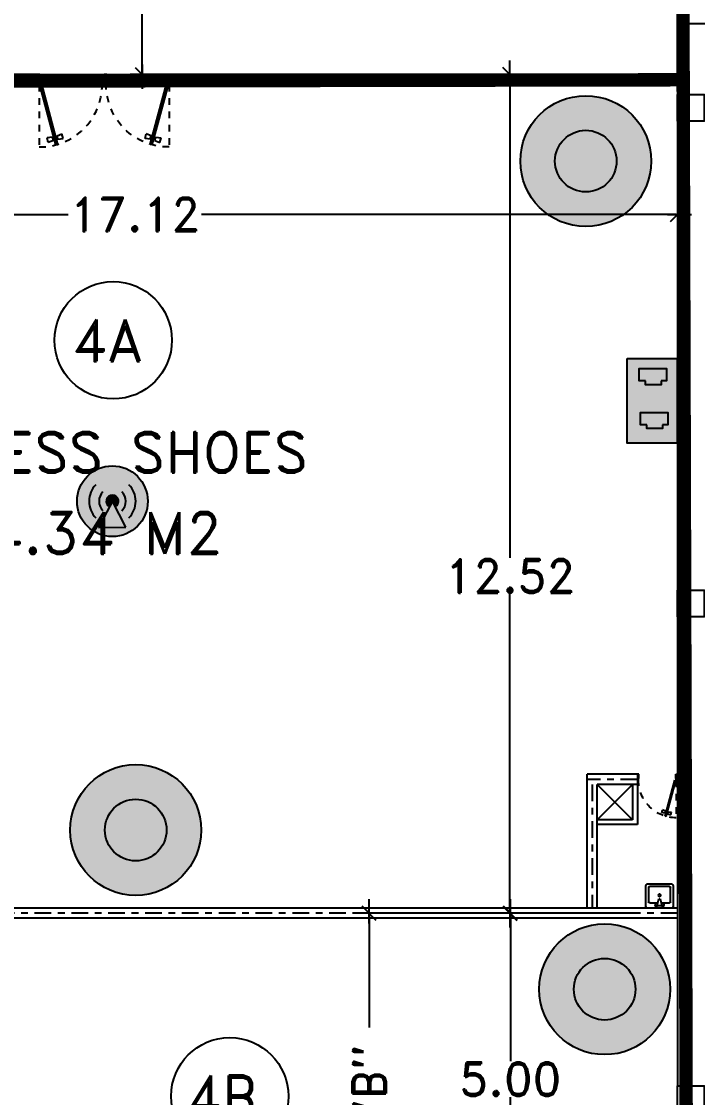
# Model space of a CAD drawing. Header units: millimetres. Extents: x 1590 to 1932, y -48 to 167.
# Drawn here: x 1730.23 to 1740.33, y 33.32 to 49.38 of the extents above; entities that cross this region are included whole.
import ezdxf

# ---------------------------------------------------------------- set-up
doc = ezdxf.new("R2010")
doc.units = ezdxf.units.MM
doc.header["$LTSCALE"] = 0.1
doc.header["$MEASUREMENT"] = 0
doc.header["$PDMODE"] = 35
doc.header["$PDSIZE"] = 0.75
doc.linetypes.add('CENTERX2', pattern=[4, 2.5, -0.5, 0.5, -0.5])
doc.linetypes.add('HIDDEN2', pattern=[0.1875, 0.125, -0.0625])
doc.layers.get('0').update_dxf_attribs({"linetype": 'CONTINUOUS'})
doc.layers.get('DEFPOINTS').update_dxf_attribs({"linetype": 'CONTINUOUS'})
for name, color, linetype in [('_KTI_CONTROL', 7, 'CONTINUOUS'), ('ACCESSP02', 7, 'CONTINUOUS'), ('CABLEADO', 172, 'CONTINUOUS'), ('CALLES', 3, 'CONTINUOUS'), ('CAMARAS', 253, 'CONTINUOUS'), ('Eth2Salidas', 5, 'CONTINUOUS'), ('P-FIXT', 1, 'CONTINUOUS'), ('PARED', 4, 'CONTINUOUS'), ('TERRENO', 4, 'CONTINUOUS'), ('TEXT', 3, 'CONTINUOUS')]:
    doc.layers.add(name, color=color, linetype=linetype)
doc.styles.add('ATT', font='txt')
doc.styles.add('ROMAND', font='romand.shx')
doc.dimstyles.new('URBA', dxfattribs={"dimtxt": 20, "dimasz": 0.5, "dimexe": 1.25, "dimexo": 0.63, "dimgap": 0.63, "dimtad": 0, "dimtih": 1, "dimtoh": 1, "dimzin": 1, "dimdsep": 46, "dimtxsty": 'ROMAND', "dimcen": 2.5, "dimclrd": 1, "dimclre": 1, "dimclrt": 3, "dimadec": 0, "dimazin": 0, "dimtfac": 1, "dimtmove": 0, "dimatfit": 3, "dimfxl": 1, "dimtvp": 1, "dimtolj": 1, "dimtzin": 1, "dimarcsym": 0})

# ---------------------------------------------------------------- blocks, each defined once
blk = doc.blocks.new('UTP1$0$DIMBLOCK')
at = {"color": 1}
blk.add_line((-7.5, 0), (10.5, 0), dxfattribs=at)
at = {"color": 4}
blk.add_line((-5.25, -5.25), (5.25, 5.25), dxfattribs=at)
blk = doc.blocks.new('*D284')
at = {"color": 1, "linetype": 'Continuous', "transparency": 16777216}
for p, q in [((1732.965, 51.587), (1731.856, 51.587)), ((1732.036, 51.567), (1732.036, 50.394)), ((1732.036, 48.607), (1732.036, 49.854)), ((1732.965, 48.587), (1731.856, 48.587))]:
    blk.add_line(p, q, dxfattribs=at)
at = {"layer": 'DEFPOINTS', "color": 0, "linetype": 'Continuous', "transparency": 16777216}
for p in [(1733.028, 51.587), (1732.036, 48.587), (1733.028, 48.587)]:
    blk.add_point(p, dxfattribs=at)
at = {"color": 1, "linetype": 'Continuous', "transparency": 16777216, "xscale": 0.02, "yscale": 0.02, "zscale": 0.02}
for p, rotation in [((1732.036, 51.587), 90), ((1732.036, 48.587), 270)]:
    blk.add_blockref('UTP1$0$DIMBLOCK', p, dxfattribs=dict(at, rotation=rotation))
at = {"color": 3, "linetype": 'Continuous', "transparency": 16777216, "insert": (1732.036, 50.124), "char_height": 0.5, "attachment_point": 5, "style": 'ROMAND'}
blk.add_mtext('\\A1;3.00', dxfattribs=at)
blk = doc.blocks.new('P-GIRO-D')
at = {"color": 2}
for p, q in [((-0.281, 1.048), (-0.31, 1.041)), ((-0.31, 1.041), (-0.069, 0.142)), ((-0.281, 1.048), (-0.04, 0.15)), ((-0.239, 0.971), (-0.259, 0.966)), ((-0.242, 0.981), (-0.167, 1.011)), ((-0.242, 0.981), (-0.229, 0.933)), ((-0.167, 1.011), (-0.149, 0.944)), ((-0.31, 0.963), (-0.389, 0.952)), ((-0.389, 0.952), (-0.371, 0.884)), ((-0.297, 0.915), (-0.371, 0.884)), ((-0.31, 0.963), (-0.297, 0.915)), ((-0.288, 0.958), (-0.307, 0.953)), ((-0.28, 0.929), (-0.299, 0.924)), ((-0.232, 0.942), (-0.251, 0.937)), ((-0.229, 0.933), (-0.149, 0.944)), ((-1, 0.15), (-0.97, 0.15)), ((-0.96, 0), (-1, 0)), ((-0.97, 0.15), (-0.97, 0.1)), ((-0.97, 0.1), (-0.96, 0.1)), ((-0.96, 0.1), (-0.96, 0)), ((-0.04, 0.15), (-0.069, 0.142)), ((-0.04, 0.1), (-0.04, 0)), ((-0.03, 0.1), (-0.04, 0.1)), ((-0.04, 0), (0, 0)), ((-0.03, 0.15), (-0.03, 0.1)), ((0, 0.15), (-0.03, 0.15))]:
    blk.add_line(p, q, dxfattribs=at)
at = {"color": 1, "linetype": 'HIDDEN2'}
blk.add_line((-0.03, 0.15), (-0.03, 1.08), dxfattribs=at)
blk.add_arc((-0.04, 0.15), 0.93, 89.3839, 180, dxfattribs=at)
blk = doc.blocks.new('*D303')
at = {"color": 1, "linetype": 'Continuous', "transparency": 16777216}
for p, q in [((1722.906, 47.591), (1722.906, 46.32)), ((1740.028, 47.591), (1740.028, 46.32)), ((1722.926, 46.5), (1730.928, 46.5)), ((1740.008, 46.5), (1732.921, 46.5))]:
    blk.add_line(p, q, dxfattribs=at)
at = {"layer": 'DEFPOINTS', "color": 0, "linetype": 'Continuous', "transparency": 16777216}
for p in [(1722.906, 47.654), (1740.028, 47.654), (1722.906, 46.5)]:
    blk.add_point(p, dxfattribs=at)
at = {"color": 1, "linetype": 'Continuous', "transparency": 16777216, "xscale": 0.02, "yscale": 0.02, "zscale": 0.02, "rotation": 180}
blk.add_blockref('UTP1$0$DIMBLOCK', (1722.906, 46.5), dxfattribs=at)
at = {"color": 1, "linetype": 'Continuous', "transparency": 16777216, "xscale": 0.02, "yscale": 0.02, "zscale": 0.02}
blk.add_blockref('UTP1$0$DIMBLOCK', (1740.028, 46.5), dxfattribs=at)
at = {"color": 3, "linetype": 'Continuous', "transparency": 16777216, "insert": (1731.924, 46.5), "char_height": 0.5, "attachment_point": 5, "style": 'ROMAND'}
blk.add_mtext('\\A1;17.12', dxfattribs=at)
blk = doc.blocks.new('*D304')
at = {"color": 1, "linetype": 'Continuous', "transparency": 16777216}
for p, q in [((1739.413, 48.587), (1737.347, 48.587)), ((1737.527, 48.567), (1737.527, 41.371)), ((1737.527, 36.085), (1737.527, 40.831)), ((1739.413, 36.065), (1737.347, 36.065))]:
    blk.add_line(p, q, dxfattribs=at)
at = {"layer": 'DEFPOINTS', "color": 0, "linetype": 'Continuous', "transparency": 16777216}
for p in [(1739.475, 48.587), (1737.527, 36.065), (1739.475, 36.065)]:
    blk.add_point(p, dxfattribs=at)
at = {"color": 1, "linetype": 'Continuous', "transparency": 16777216, "xscale": 0.02, "yscale": 0.02, "zscale": 0.02}
for p, rotation in [((1737.527, 48.587), 90), ((1737.527, 36.065), 270)]:
    blk.add_blockref('UTP1$0$DIMBLOCK', p, dxfattribs=dict(at, rotation=rotation))
at = {"color": 3, "linetype": 'Continuous', "transparency": 16777216, "insert": (1737.527, 41.101), "char_height": 0.5, "attachment_point": 5, "style": 'ROMAND'}
blk.add_mtext('\\A1;12.52', dxfattribs=at)
blk = doc.blocks.new('*D337')
at = {"color": 1, "linetype": 'Continuous', "transparency": 16777216}
for p, q in [((1739.413, 36.065), (1737.354, 36.065)), ((1737.534, 36.045), (1737.534, 33.859)), ((1737.534, 31.085), (1737.534, 33.319)), ((1739.413, 31.065), (1737.354, 31.065))]:
    blk.add_line(p, q, dxfattribs=at)
at = {"layer": 'DEFPOINTS', "color": 0, "linetype": 'Continuous', "transparency": 16777216}
for p in [(1739.475, 36.065), (1737.534, 31.065), (1739.475, 31.065)]:
    blk.add_point(p, dxfattribs=at)
at = {"color": 1, "linetype": 'Continuous', "transparency": 16777216, "xscale": 0.02, "yscale": 0.02, "zscale": 0.02}
for p, rotation in [((1737.534, 36.065), 90), ((1737.534, 31.065), 270)]:
    blk.add_blockref('UTP1$0$DIMBLOCK', p, dxfattribs=dict(at, rotation=rotation))
at = {"color": 3, "linetype": 'Continuous', "transparency": 16777216, "insert": (1737.534, 33.589), "char_height": 0.5, "attachment_point": 5, "style": 'ROMAND'}
blk.add_mtext('\\A1;5.00', dxfattribs=at)
blk = doc.blocks.new('*D348')
at = {"color": 1, "linetype": 'Continuous', "transparency": 16777216}
for p, q in [((1739.35, 36.065), (1735.246, 36.065)), ((1735.426, 36.045), (1735.426, 34.359)), ((1735.426, 26.085), (1735.426, 28.986)), ((1739.965, 26.065), (1735.246, 26.065))]:
    blk.add_line(p, q, dxfattribs=at)
at = {"layer": 'DEFPOINTS', "color": 0, "linetype": 'Continuous', "transparency": 16777216}
for p in [(1739.413, 36.065), (1735.426, 26.065), (1740.028, 26.065)]:
    blk.add_point(p, dxfattribs=at)
at = {"color": 1, "linetype": 'Continuous', "transparency": 16777216, "xscale": 0.02, "yscale": 0.02, "zscale": 0.02}
for p, rotation in [((1735.426, 36.065), 90), ((1735.426, 26.065), 270)]:
    blk.add_blockref('UTP1$0$DIMBLOCK', p, dxfattribs=dict(at, rotation=rotation))
at = {"color": 3, "linetype": 'Continuous', "transparency": 16777216, "insert": (1735.426, 31.673), "char_height": 0.5, "attachment_point": 5, "rotation": 90, "style": 'ROMAND'}
blk.add_mtext('\\A1;POLIGONO "B"', dxfattribs=at)
blk = doc.blocks.new('15PTOI01')
at = {"color": 0, "linetype": 'ByBlock'}
for p, q in [((0, -8.5), (0, 8.5)), ((2, 10.5), (6, 10.5)), ((8, 8.5), (8, -8.5)), ((9.5, 4.375), (9.5, -4.375)), ((11.25, 4.375), (9.5, 4.375)), ((11.25, -4.375), (9.5, -4.375)), ((6, -10.5), (2, -10.5))]:
    blk.add_line(p, q, dxfattribs=at)
for centre, radius, start, end in [((2, 8.5), 2, 90, 180), ((6, 8.5), 2, 0, 90), ((17.766404, -2.827313), 9.712715, 75.184599, 132.137709), ((13.6875, -12.03125), 19.717859, 49.950272, 70.559965), ((23.458333, 0), 4.229167, 313.602819, 46.397181), ((17.766404, 2.827313), 9.712715, 227.862291, 284.815401), ((13.6875, 12.03125), 19.717859, 289.440035, 310.049728), ((2, -8.5), 2, 180, 270), ((6, -8.5), 2, 270, 0)]:
    blk.add_arc(centre, radius, start, end, dxfattribs=at)
at = {"color": 0, "linetype": 'ByBlock', "style": 'ATT'}
for tag, p, flags in [('ITEM', (0, -23), 3), ('ROOM_NUMBER', (0, -32), 1)]:
    blk.add_attdef(tag, p, '', height=6, dxfattribs=dict(at, flags=flags))
blk = doc.blocks.new('ss1')
at = {"layer": '_KTI_CONTROL', "color": 1}
for points in [[(0.141, 0.122, 0), (0.141, 0.122, 0), (0.141, 0.122, 0), (0.141, 0.122, 0), (0.141, 0.122, 0)], [(0.141, 0.122, 0), (0.141, 0.122, 0), (0.141, 0.122, 0), (0.141, 0.122, 0), (0.141, 0.122, 0), (0.141, 0.122, 0), (0.141, 0.122, 0), (0.141, 0.122, 0), (0.141, 0.122, 0), (0.141, 0.122, 0), (0.141, 0.122, 0)]]:
    blk.add_polyline3d(points, dxfattribs=at)
at = {"layer": '_KTI_CONTROL'}
for points in [[(0.141, 0.122, 0), (0.141, 0.122, 0), (0.141, 0.122, 0), (0.141, 0.122, 0)], [(0.141, 0.122, 0), (0.141, 0.122, 0)]]:
    blk.add_polyline3d(points, dxfattribs=at)
at = {"layer": 'P-FIXT', "xscale": 0.0254, "yscale": 0.0254, "zscale": 0.0254}
blk.add_blockref('15PTOI01', (17.719, 12.528), dxfattribs=at)
blk = doc.blocks.new('15PLAV06')
at = {"color": 0, "linetype": 'ByBlock'}
for p, q in [((0, 8.5), (0, -8.5)), ((16.5, 10), (1.5, 10)), ((4.75, 8), (15.25, 8)), ((18, -8.5), (18, 8.5)), ((2, -1.5), (2, 1.5)), ((7, 0.5), (3, 1.5)), ((4, 1.25), (4, 7.25)), ((7, -0.5), (7, 0.5)), ((16, 7.25), (16, -7.25)), ((3, -1.5), (7, -0.5)), ((4, -7.25), (4, -1.25)), ((1.5, -10), (16.5, -10)), ((15.25, -8), (4.75, -8))]:
    blk.add_line(p, q, dxfattribs=at)
for centre in [(2.5, 2.5), (9.5, 0), (2.5, -2.5)]:
    blk.add_circle(centre, 1, dxfattribs=at)
for centre, radius, start, end in [((1.5, 8.5), 1.5, 90, 180), ((4.75, 7.25), 0.75, 90, 180), ((15.25, 7.25), 0.75, 0, 90), ((16.5, 8.5), 1.5, 0, 90), ((4.75, -7.25), 0.75, 180, 270), ((15.25, -7.25), 0.75, 270, 0), ((1.5, -8.5), 1.5, 180, 270), ((16.5, -8.5), 1.5, 270, 0)]:
    blk.add_arc(centre, radius, start, end, dxfattribs=at)
at = {"color": 0, "linetype": 'ByBlock', "style": 'ATT'}
for tag, p, flags in [('ITEM', (0, -20), 3), ('ROOM_NUMBER', (0, -29), 1)]:
    blk.add_attdef(tag, p, '', height=6, dxfattribs=dict(at, flags=flags))
blk = doc.blocks.new('dosSALIDAS')
at = {"layer": 'Eth2Salidas', "linetype": 'Continuous'}
h = blk.add_hatch(color=0, dxfattribs=at)
h.dxf.hatch_style = 1
h.paths.add_polyline_path([(0.3251, 0), (0, 0), (0, -0.5502), (0.3251, -0.5502)])
h.paths.add_polyline_path([(0.1197, -0.1706), (0.1197, -0.1458), (0.079, -0.1458), (0.079, -0.0653), (0.2552, -0.0653), (0.2552, -0.1458), (0.2216, -0.1458), (0.2216, -0.1706)], flags=16)
h.paths.add_polyline_path([(0.2637, -0.3509), (0.2637, -0.4314), (0.23, -0.4314), (0.23, -0.4562), (0.1282, -0.4562), (0.1282, -0.4314), (0.0874, -0.4314), (0.0874, -0.3509)], flags=16)
h = blk.add_hatch(color=256, dxfattribs=at)
h.dxf.hatch_style = 1
h.paths.add_polyline_path([(0.2216, -0.1706), (0.2216, -0.1458), (0.2552, -0.1458), (0.2552, -0.0653), (0.079, -0.0653), (0.079, -0.1458), (0.1197, -0.1458), (0.1197, -0.1706)])
h = blk.add_hatch(color=256, dxfattribs=at)
h.dxf.hatch_style = 1
h.paths.add_polyline_path([(0.23, -0.4562), (0.23, -0.4314), (0.2637, -0.4314), (0.2637, -0.3509), (0.0874, -0.3509), (0.0874, -0.4314), (0.1282, -0.4314), (0.1282, -0.4562)])
at = {"layer": 'Eth2Salidas', "color": 18, "linetype": 'Continuous', "true_color": 0x000000}
blk.add_lwpolyline([(0, 0), (0.3251, 0), (0.3251, -0.5502), (0, -0.5502)], close=True, dxfattribs=at)
for points in [[(0.1197, -0.1458), (0.079, -0.1458), (0.079, -0.0653), (0.2552, -0.0653), (0.2552, -0.1458), (0.2216, -0.1458)], [(0.2216, -0.1458), (0.2216, -0.1706), (0.1197, -0.1706), (0.1197, -0.1458)], [(0.1282, -0.4314), (0.0874, -0.4314), (0.0874, -0.3509), (0.2637, -0.3509), (0.2637, -0.4314), (0.23, -0.4314)], [(0.23, -0.4314), (0.23, -0.4562), (0.1282, -0.4562), (0.1282, -0.4314)]]:
    blk.add_lwpolyline(points, dxfattribs=at)
blk = doc.blocks.new('cams')
at = {"layer": 'CAMARAS', "linetype": 'Continuous', "true_color": 0xffffff}
h = blk.add_hatch(color=7, dxfattribs=at)
h.dxf.hatch_style = 1
h.paths.add_polyline_path([(-0.977, 0, 1), (0.977, 0, 1)])
h.paths.add_polyline_path([(0.46, 0, -1), (-0.46, 0, -1)], flags=16)
at = {"layer": 'CAMARAS', "linetype": 'Continuous', "true_color": 0x939598}
h = blk.add_hatch(color=252, dxfattribs=at)
h.dxf.hatch_style = 1
h.paths.add_polyline_path([(-0.46, 0, 1), (0.46, 0, 1)])
at = {"layer": 'CAMARAS', "color": 0, "linetype": 'Continuous'}
for radius in [0.977, 0.977, 0.977, 0.46]:
    blk.add_circle((0, 0), radius, dxfattribs=at)
blk = doc.blocks.new('PuntoAcceso02')
at = {"layer": 'ACCESSP02', "linetype": 'Continuous'}
h = blk.add_hatch(color=256, dxfattribs=at)
h.set_gradient(color1=(237, 31, 36), color2=(247, 171, 174))
h.paths.add_polyline_path([(-0.528, 0, 1), (0.528, 0, 1)])
h.paths.add_polyline_path([(0.042, -0.082), (0.2, -0.388), (-0.209, -0.39), (-0.043, -0.081, -4.049664)], flags=16)
h = blk.add_hatch(color=256, dxfattribs=at)
h.set_gradient(color1=(247, 171, 174), color2=(247, 171, 174))
h.paths.add_polyline_path([(-0.209, -0.39), (0.2, -0.388), (0, 0)])
h = blk.add_hatch(color=256, dxfattribs=at)
h.set_gradient(color1=(153, 27, 30), color2=(237, 31, 36))
h.paths.add_polyline_path([(0, 0), (0.042, -0.082, 4.049664), (-0.043, -0.081)])
at = {"layer": 'ACCESSP02', "color": 18, "linetype": 'Continuous', "true_color": 0x000000}
for p, q in [((0, 0), (-0.209, -0.39)), ((0.2, -0.388), (0, 0)), ((-0.209, -0.39), (0.2, -0.388))]:
    blk.add_line(p, q, dxfattribs=at)
blk.add_circle((0, 0), 0.528, dxfattribs=at)
for radius, start, end in [(0.349, 134.9548, 225.0265), (0.349, 314.9548, 45.0265), (0.199, 134.9548, 225.0265), (0.092, 297.3127, 241.8295), (0.199, 314.9548, 45.0265)]:
    blk.add_arc((0, 0), radius, start, end, dxfattribs=at)

msp = doc.modelspace()

# ---------------------------------------------------------------- linework, layer by layer
at = {"color": 1, "linetype": 'Continuous'}
msp.add_lwpolyline([(1730.4667, 48.5869), (1732.4667, 48.5869)], dxfattribs=at)
at = {"color": 2, "linetype": 'Continuous'}
for centre in [(1731.6029, 44.6209), (1733.3425, 33.3329)]:
    msp.add_circle(centre, 0.8758, dxfattribs=at)
at = {"layer": 'CABLEADO', "linetype": 'Continuous', "const_width": 0.2}
for points in [[(1740.1039, 51.9154), (1740.1779, 26.4654)], [(1740.1033, 48.5105), (1722.9845, 48.4779), (1722.9815, 26.1373)]]:
    msp.add_lwpolyline(points, dxfattribs=at)
at = {"layer": 'CALLES', "color": 3, "linetype": 'Continuous'}
msp.add_line((1730.4667, 48.5869), (1730.4667, 48.4369), dxfattribs=at)
at = {"layer": 'CALLES', "color": 6, "linetype": 'Continuous'}
for points in [[(1740.0279, 48.2904), (1740.4279, 48.2904), (1740.4279, 47.8904), (1740.0279, 47.8904)], [(1740.0279, 40.8904), (1740.4279, 40.8904), (1740.4279, 40.4904), (1740.0279, 40.4904)], [(1740.0279, 33.4904), (1740.4279, 33.4904), (1740.4279, 33.0904), (1740.0279, 33.0904)]]:
    msp.add_lwpolyline(points, close=True, dxfattribs=at)
at = {"layer": 'PARED', "color": 4}
for p, q in [((1740.0279, 52.0654), (1740.0279, 48.2904)), ((1740.1779, 51.9154), (1740.1779, 48.2904)), ((1730.4667, 48.5869), (1722.9055, 48.5869)), ((1732.4667, 48.5869), (1732.4667, 48.4369)), ((1740.0279, 48.5869), (1732.4667, 48.5869)), ((1730.4667, 48.4369), (1723.0555, 48.4369)), ((1740.0279, 48.4369), (1732.4667, 48.4369)), ((1740.0279, 47.8904), (1740.0279, 40.8904)), ((1740.1779, 47.8904), (1740.1779, 40.8904)), ((1740.0279, 40.4904), (1740.0279, 33.4904)), ((1740.1779, 40.4904), (1740.1779, 33.4904)), ((1740.0279, 36.1404), (1723.3055, 36.1404)), ((1740.0279, 35.9904), (1723.3055, 35.9904))]:
    msp.add_line(p, q, dxfattribs=at)
at = {"layer": 'PARED', "color": 1}
for p, q in [((1740.1779, 49.3529), (1741.1779, 49.3529)), ((1739.3597, 37.4604), (1738.8297, 37.9904)), ((1739.3597, 37.9904), (1738.8297, 37.4604))]:
    msp.add_line(p, q, dxfattribs=at)
at = {"layer": 'PARED'}
msp.add_line((1740.1779, 47.8904), (1740.1779, 46.2404), dxfattribs=at)
at = {"layer": 'PARED', "color": 8, "linetype": 'CENTERX2'}
for p, q in [((1739.4297, 38.0654), (1738.6814, 38.0654)), ((1738.7547, 37.9904), (1738.7547, 36.1404)), ((1740.0279, 36.0654), (1722.9055, 36.0654))]:
    msp.add_line(p, q, dxfattribs=at)
at = {"layer": 'TERRENO', "color": 2, "linetype": 'Continuous'}
for p, q in [((1738.6797, 36.1404), (1738.6797, 38.1404)), ((1739.4297, 38.1404), (1738.6797, 38.1404)), ((1739.4297, 38.1404), (1739.4297, 37.9904)), ((1738.8297, 36.1404), (1738.8297, 37.9904)), ((1739.4297, 37.9904), (1738.8297, 37.9904)), ((1739.3597, 37.9904), (1739.3597, 37.4604)), ((1739.4297, 37.9904), (1739.4297, 37.3904)), ((1739.3597, 37.4604), (1738.8297, 37.4604)), ((1739.4297, 37.3904), (1738.8297, 37.3904))]:
    msp.add_line(p, q, dxfattribs=at)

# ---------------------------------------------------------------- block references
at = {"color": 1, "linetype": 'Continuous', "rotation": 180}
msp.add_blockref('ss1', (1757.747, 42.0468), dxfattribs=at)
at = {"layer": 'ACCESSP02', "linetype": 'Continuous'}
msp.add_blockref('PuntoAcceso02', (1731.5903, 42.2178), dxfattribs=at)
at = {"layer": 'CAMARAS', "color": 0, "linetype": 'Continuous'}
for p in [(1738.6598, 47.296), (1731.9393, 37.3087), (1738.9413, 34.9317)]:
    msp.add_blockref('cams', p, dxfattribs=at)
at = {"layer": 'Eth2Salidas', "color": 0, "linetype": 'Continuous', "xscale": 2.294213201718801, "yscale": 2.294213201718801, "zscale": 2.294213201718801}
msp.add_blockref('dosSALIDAS', (1739.278, 44.3482), dxfattribs=at)
at = {"layer": 'P-FIXT', "xscale": -0.02031999999999812, "yscale": 0.02031999999999812, "zscale": 0.02032, "rotation": 270}
msp.add_blockref('15PLAV06', (1739.7611, 36.1404), dxfattribs=at)
at = {"layer": 'PARED', "rotation": 180}
msp.add_blockref('P-GIRO-D', (1730.4667, 48.5869), dxfattribs=at)
at = {"layer": 'PARED', "xscale": -1, "rotation": 180}
msp.add_blockref('P-GIRO-D', (1732.4667, 48.5869), dxfattribs=at)
at = {"layer": 'PARED', "xscale": -0.6, "yscale": 0.6, "rotation": 180}
msp.add_blockref('P-GIRO-D', (1740.0297, 38.1404), dxfattribs=at)

# ---------------------------------------------------------------- texts
at = {"layer": 'TEXT', "style": 'ROMAND'}
for s, p in [('4A', (1730.978, 44.3067)), ('214.34 M2', (1728.6485, 41.4305)), ('4B', (1732.6841, 33.0186))]:
    msp.add_text(s, height=0.625, dxfattribs=at).set_placement(p)
at = {"layer": 'TEXT', "color": 3, "style": 'ROMAND'}
msp.add_text('PAYLESS SHOES', height=0.6, dxfattribs=at).set_placement((1727.9813, 42.6466))

# ---------------------------------------------------------------- dimensions: what is measured, and where the dimension line sits
at = {"color": 7, "linetype": 'Continuous'}
for base, p1, p2, picture, middle in [((1732.0359, 48.5869), (1733.0279, 51.5869), (1733.0279, 48.5869), '*D284', (1732.0359, 50.1243)), ((1737.5267, 36.0654), (1739.4752, 48.5869), (1739.4752, 36.0654), '*D304', (1737.5267, 41.1013))]:
    dim = msp.add_linear_dim(base=base, p1=p1, p2=p2, angle=90, dimstyle='URBA', override={"dimtxt": 0.5, "dimasz": 0.02, "dimexe": 0.18, "dimexo": 0.0625, "dimgap": 0.02, "dimzin": 0, "dimblk1": 'UTP1$0$DIMBLOCK', "dimblk2": 'UTP1$0$DIMBLOCK', "dimsah": 1, "dimcen": 0.09, "dimtdec": 4, "dimtofl": 0, "dimtvp": 0, "dimtzin": 0}, dxfattribs=at)
    dim.commit()
    dim.dimension.update_dxf_attribs({"geometry": picture, "text_midpoint": middle, "dimtype": 160})
dim = msp.add_linear_dim(base=(1722.9055, 46.5005), p1=(1740.0279, 47.6537), p2=(1722.9055, 47.6537), dimstyle='URBA', override={"dimtxt": 0.5, "dimasz": 0.02, "dimexe": 0.18, "dimexo": 0.0625, "dimgap": 0.02, "dimzin": 0, "dimblk1": 'UTP1$0$DIMBLOCK', "dimblk2": 'UTP1$0$DIMBLOCK', "dimsah": 1, "dimcen": 0.09, "dimtdec": 4, "dimtofl": 0, "dimtvp": 0, "dimtzin": 0}, dxfattribs=at)
dim.commit()
dim.dimension.update_dxf_attribs({"geometry": '*D303', "text_midpoint": (1731.9244, 46.5005), "dimtype": 160})
at = {"color": 3, "linetype": 'Continuous'}
dim = msp.add_linear_dim(base=(1735.4257, 26.0654), p1=(1739.4127, 36.0654), p2=(1740.0279, 26.0654), angle=90, text='POLIGONO "B"', dimstyle='URBA', override={"dimtxt": 0.5, "dimasz": 0.02, "dimexe": 0.18, "dimexo": 0.0625, "dimgap": 0.02, "dimzin": 0, "dimblk1": 'UTP1$0$DIMBLOCK', "dimblk2": 'UTP1$0$DIMBLOCK', "dimsah": 1, "dimcen": 0.09, "dimtdec": 4, "dimtofl": 0, "dimtvp": 0, "dimtzin": 0}, dxfattribs=at)
dim.commit()
dim.dimension.update_dxf_attribs({"geometry": '*D348', "text_midpoint": (1735.4257, 31.6728), "dimtype": 160, "text_rotation": 90})
at = {"color": 6, "linetype": 'Continuous'}
dim = msp.add_linear_dim(base=(1737.534, 31.0654), p1=(1739.4752, 36.0654), p2=(1739.4752, 31.0654), angle=90, dimstyle='URBA', override={"dimtxt": 0.5, "dimasz": 0.02, "dimexe": 0.18, "dimexo": 0.0625, "dimgap": 0.02, "dimzin": 0, "dimblk1": 'UTP1$0$DIMBLOCK', "dimblk2": 'UTP1$0$DIMBLOCK', "dimsah": 1, "dimcen": 0.09, "dimtdec": 4, "dimtofl": 0, "dimtvp": 0, "dimtzin": 0}, dxfattribs=at)
dim.commit()
dim.dimension.update_dxf_attribs({"geometry": '*D337', "text_midpoint": (1737.534, 33.5892), "dimtype": 160})

doc.saveas('drawing.dxf')
